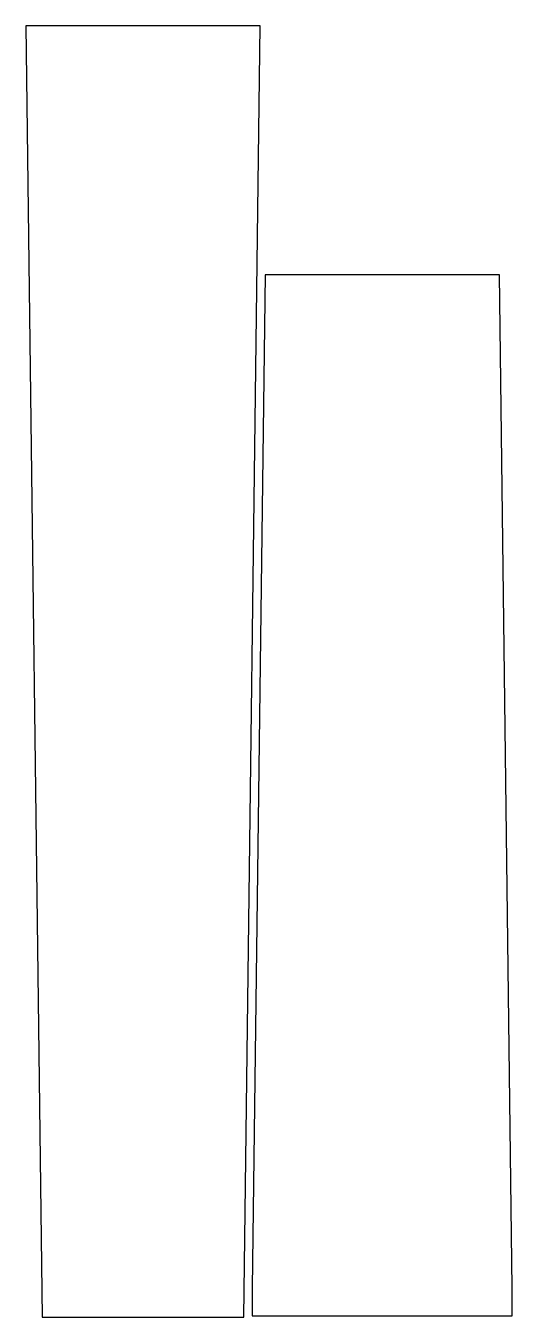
# Model space of a CAD drawing. Header units: metres. Extents: x 1 to 104, y 0 to 275.
import ezdxf

# ---------------------------------------------------------------- set-up
doc = ezdxf.new("R2010")
doc.units = ezdxf.units.M

msp = doc.modelspace()

# ---------------------------------------------------------------- linework, layer by layer
for p, q in [((50.4853, 275), (0.514664, 275)), ((0.514664, 275), (4, 0)), ((47, 0), (50.4853, 275)), ((51.5147, 222), (48.7804, 6.26129)), ((101.485, 222), (51.5147, 222)), ((104.22, 6.26129), (101.485, 222)), ((48.7804, 6.26129), (48.7804, 0.261292)), ((104.22, 0.261292), (104.22, 6.26129)), ((4, 0), (47, 0)), ((48.7804, 0.261292), (104.22, 0.261292))]:
    msp.add_line(p, q)

doc.saveas('drawing.dxf')
